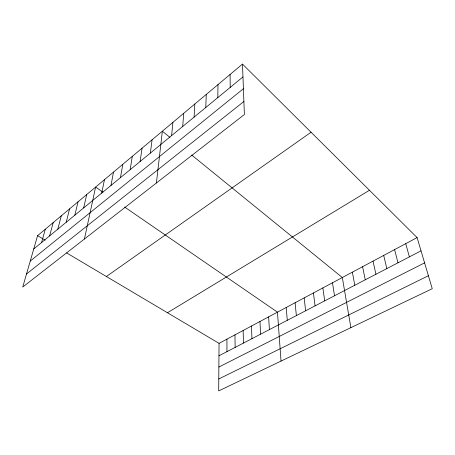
<?xml version="1.0" encoding="UTF-8"?>
<svg xmlns="http://www.w3.org/2000/svg" width="455" height="455" viewBox="0 0 455 455"><rect width="100%" height="100%" fill="white"/><g stroke="black" fill="none" stroke-linecap="round" stroke-linejoin="round"><path stroke-width="0.68" d="M66.589 252.895L219.048 343.354L218.696 390.913L432.25 288.709L417.104 237.595L242.487 64.087L37.577 235.679L22.75 287.025L244.38 114.518L242.487 64.087M217.826 97.586L217.996 84.596M205.785 107.488L206.257 94.43M194.08 117.117L194.837 103.996M182.694 126.479L183.718 113.301M171.615 135.59L172.894 122.367M156.418 182.984L162.355 131.194L169.88 137.313M150.338 153.09L152.084 139.793M140.112 161.497L142.074 148.176M130.147 169.692L132.314 156.349M120.438 177.677L122.799 164.318M110.969 185.464L113.511 172.092M101.732 193.056L104.451 179.679M84.425 239.023L95.607 187.085L102.915 192.112M83.674 207.907L86.712 194.535M74.842 215.175L78.032 201.804M66.22 222.262L69.558 208.902M57.808 229.178L61.283 215.829M49.595 235.935L53.201 222.597M41.576 242.526L45.301 229.212M33.738 248.97L242.97 76.912M30.246 261.062L243.414 88.714M26.515 273.99L243.891 101.482M106.39 276.509L311.066 132.234M167.463 312.744L369.471 190.27M219.048 343.354L417.104 237.595M218.957 355.804L421.023 250.836M218.872 367.043L424.595 262.871M218.787 378.975L428.405 275.741M37.577 235.679L45.153 240.172M124.619 207.042L277.459 312.158L281.031 361.077M191.635 155.001L342.325 277.527L350.885 327.646M405.729 243.67L409.381 256.887M394.599 249.613L397.988 262.802M383.701 255.431L386.841 268.592M373.032 261.13L375.927 274.263M362.584 266.71L365.251 279.808M352.352 272.17L354.792 285.239M332.503 282.771L334.522 295.773M322.874 287.913L324.694 300.874M313.432 292.952L315.065 305.879M304.179 297.894L305.623 310.782M295.102 302.74L296.37 315.588M286.195 307.495L287.293 320.303M268.632 316.873L269.4 329.596M259.976 321.497L260.584 334.18M251.478 326.036L251.939 338.668M243.141 330.484L243.453 343.076M234.962 334.852L235.133 347.398M230.071 74.489L230.213 87.4M226.931 339.14L226.971 351.641"/></g></svg>
